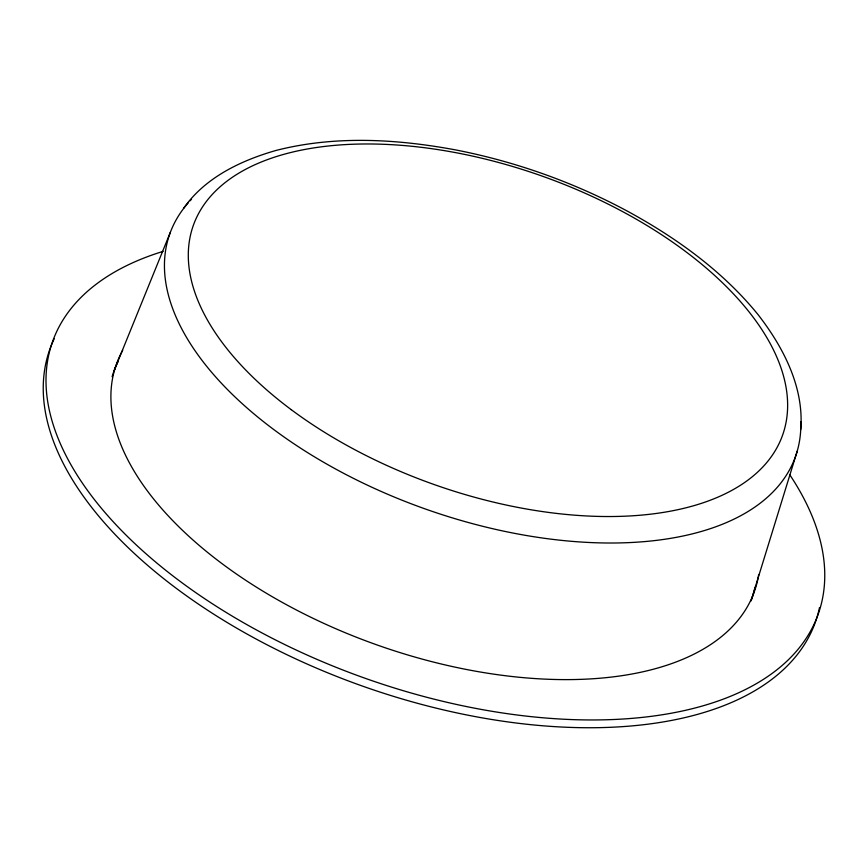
<?xml version="1.0" encoding="UTF-8"?>
<svg xmlns="http://www.w3.org/2000/svg" width="868" height="868" viewBox="0 0 868 868"><rect width="100%" height="100%" fill="white"/><g stroke="black" fill="none" stroke-linecap="round" stroke-linejoin="round"><path stroke-width="1.3" d="M800.73 429.497C804.245 387.204 783.24 347.091 758.057 314.617C722.643 271.076 676.302 237.767 627.293 211.098L625.687 210.24C572.771 182.02 515.679 161.741 456.839 150.153L455.049 149.806C396.177 138.891 334.581 135.441 276.1 150.424C240.946 160.504 205.13 177.484 183.615 208.298M751.015 600.938L797.204 451.197M114.218 370.419L170.323 232.385M800.795 421.881A332.075 173.502 19.6 0 1 423.302 508.257A332.075 173.502 19.6 0 1 188.497 202.548M190.049 200.833A332.075 173.502 19.6 0 1 191.513 199.271M112.102 376.701A338.629 176.931 19.6 0 1 118.167 361.446M755.008 587.289A338.629 176.931 19.6 0 1 751.558 599.462M789.913 474.991A406.354 212.324 19.6 0 1 636.352 717.977A406.354 212.324 19.6 0 1 127.379 536.413A406.354 212.324 19.6 0 1 163.097 251.384M758.697 574.497A338.629 176.931 19.6 0 1 377.96 645.271A338.629 176.931 19.6 0 1 122.713 350.292M819.49 607.611A406.354 212.324 19.6 0 1 364.386 686.762A406.354 212.324 19.6 0 1 54.272 338.639M291.192 409.631A312.74 163.401 19.6 0 0 782.09 436.506A312.74 163.401 19.6 0 0 390.611 144.62A312.74 163.401 19.6 0 0 291.192 409.631"/></g></svg>
